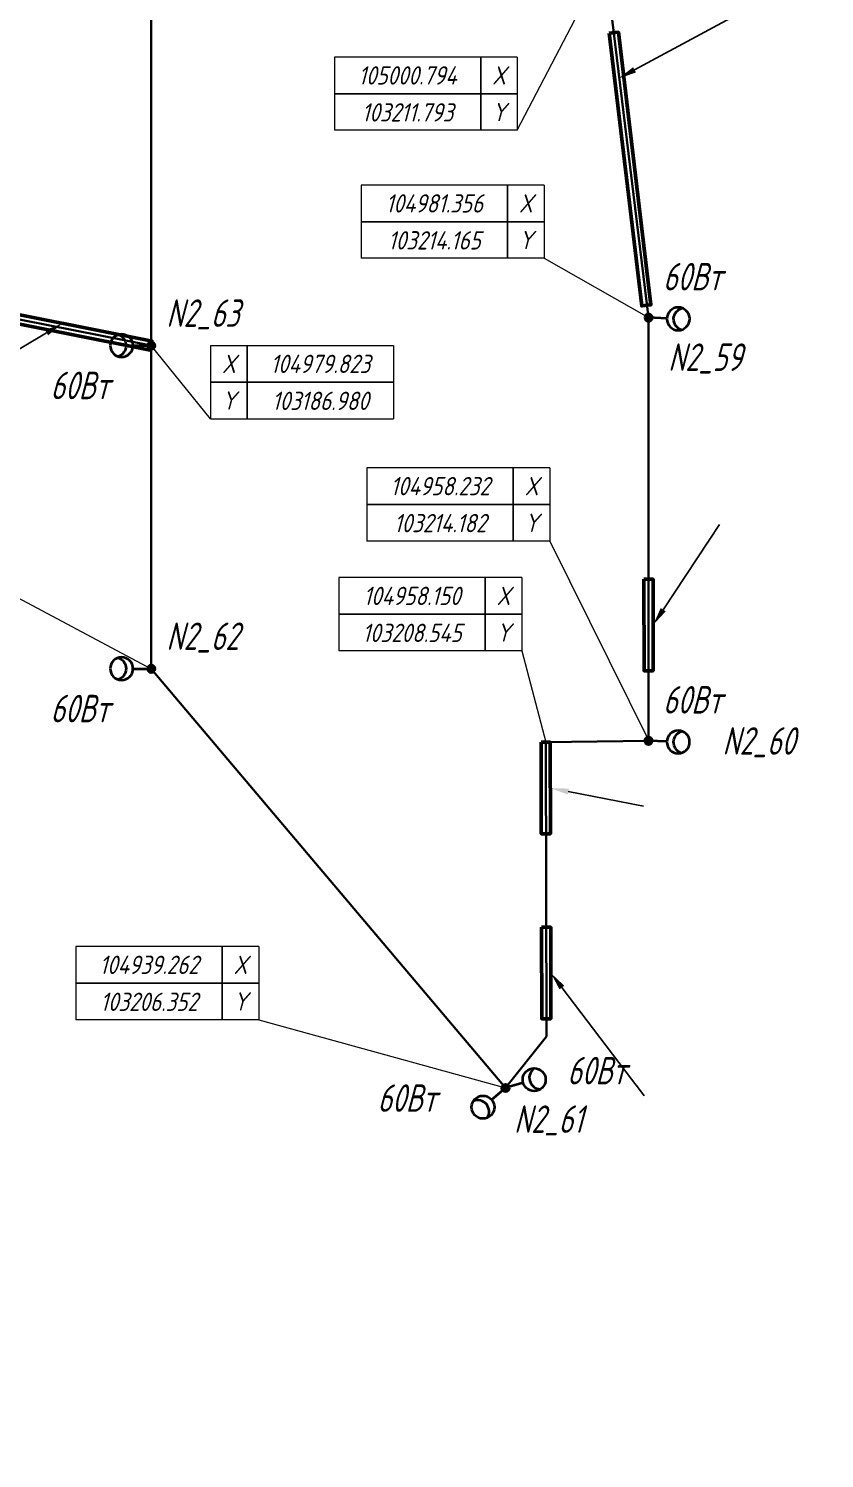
# Model space of a CAD drawing. Header units: millimetres. Extents: x -5263 to 103757798, y 0 to 105184226.
# Drawn here: x 103180273 to 103223780, y 104919023 to 104997147 of the extents above; entities that cross this region are included whole.
import ezdxf
from ezdxf import colors
from ezdxf.entities.mleader import LeaderData, LeaderLine
from ezdxf.enums import TextEntityAlignment as Align
from ezdxf.math import Vec2, Vec3

# ---------------------------------------------------------------- set-up
doc = ezdxf.new("R2010")
doc.units = ezdxf.units.MM
doc.set_wipeout_variables(frame=1)
doc.linetypes.add('CONTINOUS', pattern=[0])
for name, color, linetype, lineweight in [('_ПР_НО', 10, 'Continuous', 30), ('ЭО_Пл_Опора', 10, 'Continuous', 35), ('ЭО_Пл_Опора_Светильники', 10, 'Continuous', 35), ('ЭО_Пл_Светильники', 10, 'Continuous', 25), ('ЭО_Пл_Светильники_Текст', 10, 'Continuous', 20), ('ЭО_Пл_Сеть_Освещения_В земле', 3, 'ID_N', 30), ('ЭО_Пл_Сеть_Освещения_Текст', 10, 'Continuous', 20), ('ЭС_Координата', 7, 'Continuous', 25)]:
    doc.layers.add(name, color=color, linetype=linetype, lineweight=lineweight)
doc.layers.get('0').off()
doc.styles.add('ПБГС', font='simplex.shx', dxfattribs={"width": 0.8, "oblique": 15})
doc.linetypes.add('ID_N', pattern='A,0,3,-3,["N",ПБГС,S=1.2,R=0,X=-1,Y=-0.5],-3,6', length=15)

# ---------------------------------------------------------------- blocks, each defined once
blk = doc.blocks.new('_None')
blk = doc.blocks.new('промежуточная')
h = blk.add_hatch(color=255)
edge = h.paths.add_edge_path()
edge.add_arc((0, 0), 0.833, 0, 360)
at = {"lineweight": 30}
blk.add_circle((0, 0), 0.833, dxfattribs=at)
blk = doc.blocks.new('*U70')
at = {"layer": 'ЭО_Пл_Светильники'}
blk.add_line((0, 2), (0, 0), dxfattribs=at)
at = {"layer": 'ЭО_Пл_Светильники', "linetype": 'ByBlock', "xscale": 250, "yscale": 250, "zscale": 250}
blk.add_blockref('промежуточная', (0, 0), dxfattribs=at)
at = {"style": 'ПБГС', "oblique": 15, "width": 0.7, "flags": 1}
blk.add_attdef('NAME', (0, -6), '', height=3.5, dxfattribs=at)
at = {"layer": 'ЭО_Пл_Светильники_Текст', "style": 'ПБГС', "oblique": 15, "width": 0.7}
blk.add_attdef('N_PYLON', (822, 1028), '', height=1500, dxfattribs=at)
at = {"layer": 'ЭО_Пл_Светильники_Текст', "style": 'ПБГС', "oblique": 15, "width": 0.7, "flags": 1}
for tag, p in [('TYPE', (0, 0)), ('MANUFACTURER', (0, -12)), ('SPECIFICATION_SECTION', (0, -18)), ('POWER', (0, -24)), ('GROUP', (0, -30))]:
    blk.add_attdef(tag, p, '', height=3.5, dxfattribs=at)
blk = doc.blocks.new('*U188')
at = {"layer": 'ЭО_Пл_Светильники'}
blk.add_line((0, 2), (0, 0), dxfattribs=at)
at = {"layer": 'ЭО_Пл_Светильники', "linetype": 'ByBlock', "xscale": 250, "yscale": 250, "zscale": 250}
blk.add_blockref('промежуточная', (0, 0), dxfattribs=at)
at = {"style": 'ПБГС', "oblique": 15, "width": 0.7, "flags": 1}
blk.add_attdef('NAME', (0, -6), '', height=3.5, dxfattribs=at)
at = {"layer": 'ЭО_Пл_Светильники_Текст', "style": 'ПБГС', "oblique": 15, "width": 0.7, "flags": 1}
for tag, p in [('TYPE', (0, 0)), ('MANUFACTURER', (0, -12)), ('SPECIFICATION_SECTION', (0, -18)), ('POWER', (0, -24)), ('GROUP', (0, -30))]:
    blk.add_attdef(tag, p, '', height=3.5, dxfattribs=at)
at = {"layer": 'ЭО_Пл_Светильники_Текст', "style": 'ПБГС', "oblique": 15, "width": 0.7}
blk.add_attdef('N_PYLON', (457, -2451), '', height=1500, dxfattribs=at)
blk = doc.blocks.new('*U69')
at = {"layer": 'ЭО_Пл_Светильники'}
blk.add_line((0, 2), (0, 0), dxfattribs=at)
at = {"layer": 'ЭО_Пл_Светильники', "linetype": 'ByBlock', "xscale": 250, "yscale": 250, "zscale": 250}
blk.add_blockref('промежуточная', (0, 0), dxfattribs=at)
at = {"style": 'ПБГС', "oblique": 15, "width": 0.7, "flags": 1}
blk.add_attdef('NAME', (0, -6), '', height=3.5, dxfattribs=at)
at = {"layer": 'ЭО_Пл_Светильники_Текст', "style": 'ПБГС', "oblique": 15, "width": 0.7, "flags": 1}
for tag, p in [('TYPE', (0, 0)), ('MANUFACTURER', (0, -12)), ('SPECIFICATION_SECTION', (0, -18)), ('POWER', (0, -24)), ('GROUP', (0, -30))]:
    blk.add_attdef(tag, p, '', height=3.5, dxfattribs=at)
at = {"layer": 'ЭО_Пл_Светильники_Текст', "style": 'ПБГС', "oblique": 15, "width": 0.7}
blk.add_attdef('N_PYLON', (4041, -758), '', height=1500, dxfattribs=at)
blk = doc.blocks.new('*U108')
at = {"layer": 'ЭО_Пл_Светильники'}
blk.add_line((0, 2), (0, 0), dxfattribs=at)
at = {"layer": 'ЭО_Пл_Светильники', "linetype": 'ByBlock', "xscale": 250, "yscale": 250, "zscale": 250}
blk.add_blockref('промежуточная', (0, 0), dxfattribs=at)
at = {"style": 'ПБГС', "oblique": 15, "width": 0.7, "flags": 1}
blk.add_attdef('NAME', (0, -6), '', height=3.5, dxfattribs=at)
at = {"layer": 'ЭО_Пл_Светильники_Текст', "style": 'ПБГС', "oblique": 15, "width": 0.7, "flags": 1}
for tag, p in [('TYPE', (0, 0)), ('MANUFACTURER', (0, -12)), ('SPECIFICATION_SECTION', (0, -18)), ('POWER', (0, -24)), ('GROUP', (0, -30))]:
    blk.add_attdef(tag, p, '', height=3.5, dxfattribs=at)
at = {"layer": 'ЭО_Пл_Светильники_Текст', "style": 'ПБГС', "oblique": 15, "width": 0.7}
blk.add_attdef('N_PYLON', (1070, -2909), '', height=1500, dxfattribs=at)
blk = doc.blocks.new('*U137')
at = {"layer": 'ЭО_Пл_Опора_Светильники'}
h = blk.add_hatch(color=256, dxfattribs=at)
h.dxf.hatch_style = 1
h.paths.add_polyline_path([(8, -199, 1), (-8, 199, 1)])
blk.add_line((999, 39), (0, 0), dxfattribs=at)
for centre, radius in [((0, 0), 199), ((1624, 64), 625)]:
    blk.add_circle(centre, radius, dxfattribs=at)
blk.add_arc((1998, 79), 625, 109.71069, 254.79548, dxfattribs=at)
at = {"style": 'ПБГС', "oblique": 15, "width": 0.7, "flags": 1}
for tag, p, height in [('TYPE', (-1704, -2539), 525000), ('NAME', (0, -3506), 875), ('MANUFACTURER', (0, -5006), 875), ('SPECIFICATION_SECTION', (0, -6506), 875), ('GROUP', (0, -9506), 875)]:
    blk.add_attdef(tag, p, '', height=height, dxfattribs=at)
at = {"layer": 'ЭО_Пл_Светильники_Текст', "style": 'ПБГС', "oblique": 15, "width": 0.7}
blk.add_attdef('POWER', (788, -1489), '', height=1500, dxfattribs=at)
blk = doc.blocks.new('*U180')
at = {"layer": 'ЭО_Пл_Опора_Светильники'}
h = blk.add_hatch(color=256, dxfattribs=at)
h.dxf.hatch_style = 1
h.paths.add_polyline_path([(-1, 199, 1), (1, -199, 1)])
blk.add_line((-1000, -3), (0, 0), dxfattribs=at)
for centre, radius in [((-1625, -4), 625), ((0, 0), 199)]:
    blk.add_circle(centre, radius, dxfattribs=at)
blk.add_arc((-2000, -5), 625, 287.60753, 72.69232, dxfattribs=at)
at = {"style": 'ПБГС', "oblique": 15, "width": 0.7, "flags": 1}
for tag, p, height in [('TYPE', (-1704, -2539), 525000), ('NAME', (0, -3506), 875), ('MANUFACTURER', (0, -5006), 875), ('SPECIFICATION_SECTION', (0, -6506), 875), ('GROUP', (0, -9506), 875)]:
    blk.add_attdef(tag, p, '', height=height, dxfattribs=at)
at = {"layer": 'ЭО_Пл_Светильники_Текст', "style": 'ПБГС', "oblique": 15, "width": 0.7}
blk.add_attdef('POWER', (-5512, 2927), '', height=1500, dxfattribs=at)
blk = doc.blocks.new('*U187')
at = {"layer": 'ЭО_Пл_Опора_Светильники'}
h = blk.add_hatch(color=256, dxfattribs=at)
h.dxf.hatch_style = 1
h.paths.add_polyline_path([(-129, 152, 1), (129, -152, 1)])
blk.add_line((-763, -647), (0, 0), dxfattribs=at)
for centre, radius in [((0, 0), 199), ((-1239, -1051), 625)]:
    blk.add_circle(centre, radius, dxfattribs=at)
blk.add_arc((-1526, -1293), 625, 327.74934, 112.83413, dxfattribs=at)
at = {"style": 'ПБГС', "oblique": 15, "width": 0.7, "flags": 1}
for tag, p, height in [('TYPE', (-1704, -2539), 525000), ('NAME', (0, -3506), 875), ('MANUFACTURER', (0, -5006), 875), ('SPECIFICATION_SECTION', (0, -6506), 875), ('GROUP', (0, -9506), 875)]:
    blk.add_attdef(tag, p, '', height=height, dxfattribs=at)
at = {"layer": 'ЭО_Пл_Светильники_Текст', "style": 'ПБГС', "oblique": 15, "width": 0.7}
blk.add_attdef('POWER', (-7007, -1304), '', height=1500, dxfattribs=at)
blk = doc.blocks.new('*U186')
at = {"layer": 'ЭО_Пл_Опора_Светильники'}
h = blk.add_hatch(color=256, dxfattribs=at)
h.dxf.hatch_style = 1
h.paths.add_polyline_path([(56, -191, 1), (-56, 191, 1)])
blk.add_line((960, 279), (0, 0), dxfattribs=at)
for centre, radius in [((1560, 454), 625), ((0, 0), 199)]:
    blk.add_circle(centre, radius, dxfattribs=at)
blk.add_arc((1920, 559), 625, 123.67366, 268.75846, dxfattribs=at)
at = {"style": 'ПБГС', "oblique": 15, "width": 0.7, "flags": 1}
for tag, p, height in [('TYPE', (-1704, -2539), 525000), ('NAME', (0, -3506), 875), ('MANUFACTURER', (0, -5006), 875), ('SPECIFICATION_SECTION', (0, -6506), 875), ('GROUP', (0, -9506), 875)]:
    blk.add_attdef(tag, p, '', height=height, dxfattribs=at)
at = {"layer": 'ЭО_Пл_Светильники_Текст', "style": 'ПБГС', "oblique": 15, "width": 0.7}
blk.add_attdef('POWER', (3367, 197), '', height=1500, dxfattribs=at)
blk = doc.blocks.new('*U464')
blk.add_wipeout([(6.49, -7.99), (6.49, 0.01), (26.49, 0.01), (26.49, -7.99)])
at = {"lineweight": 0}
blk.add_line((6.49, -7.99), (0, 0), dxfattribs=at)
at = {"color": 0, "lineweight": 0, "transparency": 16777216}
for points in [[(6.49, 0.01), (6.49, -7.99), (6.49, -7.99), (6.49, -7.99)], [(6.49, 0.01), (26.49, 0.01)], [(26.49, 0.01), (26.49, -7.99), (26.49, -7.99), (26.49, -7.99)], [(6.49, -7.99), (26.49, -7.99)]]:
    blk.add_lwpolyline(points, dxfattribs=at)
at = {"transparency": 16777216}
for points in [[(10.49, 0.01), (10.49, -7.99)], [(6.49, -3.99), (26.49, -3.99)]]:
    blk.add_lwpolyline(points, dxfattribs=at)
at = {"color": 7, "transparency": 16777216, "char_height": 2, "width": 4, "attachment_point": 5, "style": 'ПБГС'}
for s, insert in [('X', (8.49, -1.99)), ('Y', (8.49, -5.99))]:
    blk.add_mtext(s, dxfattribs=dict(at, insert=insert))
at = {"color": 250, "transparency": 16777216, "style": 'ПБГС', "oblique": 15, "width": 0.8, "flags": 8}
for tag, p in [('КООРДИНАТАY', (18.49, -1.99)), ('КООРДИНАТАX', (18.49, -6.03))]:
    blk.add_attdef(tag, text='', height=2, dxfattribs=at).set_placement(p, align=Align.MIDDLE_CENTER)
blk = doc.blocks.new('*U468')
blk.add_wipeout([(-11.42, 6.48), (-11.42, 14.48), (-31.42, 14.48), (-31.42, 6.48)])
at = {"lineweight": 0}
blk.add_line((-11.42, 6.48), (0, 0), dxfattribs=at)
at = {"color": 0, "lineweight": 0, "transparency": 16777216}
for points in [[(-31.42, 14.48), (-31.42, 6.48), (-31.42, 6.48), (-31.42, 6.48)], [(-11.42, 14.48), (-31.42, 14.48)], [(-11.42, 14.48), (-11.42, 6.48), (-11.42, 6.48), (-11.42, 6.48)], [(-11.42, 6.48), (-31.42, 6.48)]]:
    blk.add_lwpolyline(points, dxfattribs=at)
at = {"transparency": 16777216}
for points in [[(-15.42, 14.48), (-15.42, 6.48)], [(-11.42, 10.48), (-31.42, 10.48)]]:
    blk.add_lwpolyline(points, dxfattribs=at)
at = {"color": 7, "transparency": 16777216, "char_height": 2, "width": 4, "attachment_point": 5, "style": 'ПБГС'}
for s, insert in [('X', (-13.42, 12.48)), ('Y', (-13.42, 8.48))]:
    blk.add_mtext(s, dxfattribs=dict(at, insert=insert))
at = {"color": 250, "transparency": 16777216, "style": 'ПБГС', "oblique": 15, "width": 0.8, "flags": 8}
for tag, p in [('КООРДИНАТАY', (-23.42, 12.48)), ('КООРДИНАТАX', (-23.42, 8.44))]:
    blk.add_attdef(tag, text='', height=2, dxfattribs=at).set_placement(p, align=Align.MIDDLE_CENTER)
blk = doc.blocks.new('*U553')
blk.add_wipeout([(-10.82, 21.83), (-10.82, 29.83), (-30.82, 29.83), (-30.82, 21.83)])
at = {"lineweight": 0}
blk.add_line((-10.82, 21.83), (0, 0), dxfattribs=at)
at = {"color": 0, "lineweight": 0, "transparency": 16777216}
for points in [[(-30.82, 29.83), (-30.82, 21.83), (-30.82, 21.83), (-30.82, 21.83)], [(-10.82, 29.83), (-30.82, 29.83)], [(-10.82, 29.83), (-10.82, 21.83), (-10.82, 21.83), (-10.82, 21.83)], [(-10.82, 21.83), (-30.82, 21.83)]]:
    blk.add_lwpolyline(points, dxfattribs=at)
at = {"transparency": 16777216}
for points in [[(-14.82, 29.83), (-14.82, 21.83)], [(-10.82, 25.83), (-30.82, 25.83)]]:
    blk.add_lwpolyline(points, dxfattribs=at)
at = {"color": 7, "transparency": 16777216, "char_height": 2, "width": 4, "attachment_point": 5, "style": 'ПБГС'}
for s, insert in [('X', (-12.82, 27.83)), ('Y', (-12.82, 23.83))]:
    blk.add_mtext(s, dxfattribs=dict(at, insert=insert))
at = {"color": 250, "transparency": 16777216, "style": 'ПБГС', "oblique": 15, "width": 0.8, "flags": 8}
for tag, p in [('КООРДИНАТАY', (-22.82, 27.83)), ('КООРДИНАТАX', (-22.82, 23.79))]:
    blk.add_attdef(tag, text='', height=2, dxfattribs=at).set_placement(p, align=Align.MIDDLE_CENTER)
blk = doc.blocks.new('*U554')
blk.add_wipeout([(-2.62, 10), (-2.62, 18), (-22.62, 18), (-22.62, 10)])
at = {"lineweight": 0}
blk.add_line((-2.62, 10), (0, 0), dxfattribs=at)
at = {"color": 0, "lineweight": 0, "transparency": 16777216}
for points in [[(-22.62, 18), (-22.62, 10), (-22.62, 10), (-22.62, 10)], [(-2.62, 18), (-22.62, 18)], [(-2.62, 18), (-2.62, 10), (-2.62, 10), (-2.62, 10)], [(-2.62, 10), (-22.62, 10)]]:
    blk.add_lwpolyline(points, dxfattribs=at)
at = {"transparency": 16777216}
for points in [[(-6.62, 18), (-6.62, 10)], [(-2.62, 14), (-22.62, 14)]]:
    blk.add_lwpolyline(points, dxfattribs=at)
at = {"color": 7, "transparency": 16777216, "char_height": 2, "width": 4, "attachment_point": 5, "style": 'ПБГС'}
for s, insert in [('X', (-4.62, 16)), ('Y', (-4.62, 12))]:
    blk.add_mtext(s, dxfattribs=dict(at, insert=insert))
at = {"color": 250, "transparency": 16777216, "style": 'ПБГС', "oblique": 15, "width": 0.8, "flags": 8}
for tag, p in [('КООРДИНАТАY', (-14.62, 16)), ('КООРДИНАТАX', (-14.62, 11.96))]:
    blk.add_attdef(tag, text='', height=2, dxfattribs=at).set_placement(p, align=Align.MIDDLE_CENTER)
blk = doc.blocks.new('*U555')
blk.add_wipeout([(-18.29, 9.73), (-18.29, 17.73), (-38.29, 17.73), (-38.29, 9.73)])
at = {"lineweight": 0}
blk.add_line((-18.29, 9.73), (0, 0), dxfattribs=at)
at = {"color": 0, "lineweight": 0, "transparency": 16777216}
for points in [[(-38.29, 17.73), (-38.29, 9.73), (-38.29, 9.73), (-38.29, 9.73)], [(-18.29, 17.73), (-38.29, 17.73)], [(-18.29, 17.73), (-18.29, 9.73), (-18.29, 9.73), (-18.29, 9.73)], [(-18.29, 9.73), (-38.29, 9.73)]]:
    blk.add_lwpolyline(points, dxfattribs=at)
at = {"transparency": 16777216}
for points in [[(-22.29, 17.73), (-22.29, 9.73)], [(-18.29, 13.73), (-38.29, 13.73)]]:
    blk.add_lwpolyline(points, dxfattribs=at)
at = {"color": 7, "transparency": 16777216, "char_height": 2, "width": 4, "attachment_point": 5, "style": 'ПБГС'}
for s, insert in [('X', (-20.29, 15.73)), ('Y', (-20.29, 11.73))]:
    blk.add_mtext(s, dxfattribs=dict(at, insert=insert))
at = {"color": 250, "transparency": 16777216, "style": 'ПБГС', "oblique": 15, "width": 0.8, "flags": 8}
for tag, p in [('КООРДИНАТАY', (-30.29, 15.73)), ('КООРДИНАТАX', (-30.29, 11.7))]:
    blk.add_attdef(tag, text='', height=2, dxfattribs=at).set_placement(p, align=Align.MIDDLE_CENTER)
blk = doc.blocks.new('*U556')
blk.add_wipeout([(-26.99, 7.46), (-26.99, 15.46), (-46.99, 15.46), (-46.99, 7.46)])
at = {"lineweight": 0}
blk.add_line((-26.99, 7.46), (0, 0), dxfattribs=at)
at = {"color": 0, "lineweight": 0, "transparency": 16777216}
for points in [[(-46.99, 15.46), (-46.99, 7.46), (-46.99, 7.46), (-46.99, 7.46)], [(-26.99, 15.46), (-46.99, 15.46)], [(-26.99, 15.46), (-26.99, 7.46), (-26.99, 7.46), (-26.99, 7.46)], [(-26.99, 7.46), (-46.99, 7.46)]]:
    blk.add_lwpolyline(points, dxfattribs=at)
at = {"transparency": 16777216}
for points in [[(-30.99, 15.46), (-30.99, 7.46)], [(-26.99, 11.46), (-46.99, 11.46)]]:
    blk.add_lwpolyline(points, dxfattribs=at)
at = {"color": 7, "transparency": 16777216, "char_height": 2, "width": 4, "attachment_point": 5, "style": 'ПБГС'}
for s, insert in [('X', (-28.99, 13.46)), ('Y', (-28.99, 9.46))]:
    blk.add_mtext(s, dxfattribs=dict(at, insert=insert))
at = {"color": 250, "transparency": 16777216, "style": 'ПБГС', "oblique": 15, "width": 0.8, "flags": 8}
for tag, p in [('КООРДИНАТАY', (-38.99, 13.46)), ('КООРДИНАТАX', (-38.99, 9.42))]:
    blk.add_attdef(tag, text='', height=2, dxfattribs=at).set_placement(p, align=Align.MIDDLE_CENTER)
blk = doc.blocks.new('*U557')
blk.add_wipeout([(-9.61, -18.41), (-9.61, -10.41), (-29.61, -10.41), (-29.61, -18.41)])
at = {"lineweight": 0}
blk.add_line((-9.61, -18.41), (0, 0), dxfattribs=at)
at = {"color": 0, "lineweight": 0, "transparency": 16777216}
for points in [[(-29.61, -10.41), (-29.61, -18.41), (-29.61, -18.41), (-29.61, -18.41)], [(-9.61, -10.41), (-29.61, -10.41)], [(-9.61, -10.41), (-9.61, -18.41), (-9.61, -18.41), (-9.61, -18.41)], [(-9.61, -18.41), (-29.61, -18.41)]]:
    blk.add_lwpolyline(points, dxfattribs=at)
at = {"transparency": 16777216}
for points in [[(-13.61, -10.41), (-13.61, -18.41)], [(-9.61, -14.41), (-29.61, -14.41)]]:
    blk.add_lwpolyline(points, dxfattribs=at)
at = {"color": 7, "transparency": 16777216, "char_height": 2, "width": 4, "attachment_point": 5, "style": 'ПБГС'}
for s, insert in [('X', (-11.61, -12.41)), ('Y', (-11.61, -16.41))]:
    blk.add_mtext(s, dxfattribs=dict(at, insert=insert))
at = {"color": 250, "transparency": 16777216, "style": 'ПБГС', "oblique": 15, "width": 0.8, "flags": 8}
for tag, p in [('КООРДИНАТАY', (-21.61, -12.41)), ('КООРДИНАТАX', (-21.61, -16.45))]:
    blk.add_attdef(tag, text='', height=2, dxfattribs=at).set_placement(p, align=Align.MIDDLE_CENTER)
blk = doc.blocks.new('*U578')
at = {"color": 0, "linetype": 'ByBlock', "lineweight": -2}
blk.add_lwpolyline([(-0.248, -0.03), (1.528, -14.924), (2.024, -14.865), (0.248, 0.03)], close=True, dxfattribs=at)
blk = doc.blocks.new('*U575')
at = {"color": 0, "linetype": 'ByBlock', "lineweight": -2}
blk.add_lwpolyline([(-0.25, 0), (-0.246, -5), (0.254, -5), (0.25, 0)], close=True, dxfattribs=at)
blk = doc.blocks.new('*U579')
at = {"color": 0, "linetype": 'ByBlock', "lineweight": -2}
blk.add_lwpolyline([(-0.049, -0.245), (9.761, -2.186), (9.858, -1.695), (0.049, 0.245)], close=True, dxfattribs=at)

msp = doc.modelspace()

# ---------------------------------------------------------------- linework, layer by layer
at = {"layer": 'ЭО_Пл_Сеть_Освещения_В земле'}
for points in [[(103214165, 104981353), (103211793, 105000794), (103214167, 105004553), (103214169, 105028553), (103214136, 105030644), (103210440, 105035278), (103210482, 105048745), (103210548, 105051717), (103214171, 105052527), (103214172, 105071870), (103212702, 105074502)], [(103186980, 105054820), (103186980, 104962169)], [(103186980, 104979823), (103177166, 104981765), (103173696, 104981624), (103171374, 104981629)], [(103206352, 104939262), (103208583, 104942082), (103208545, 104958150), (103214163, 104958236), (103214165, 104981353)], [(103186980, 104962169), (103206352, 104939265)]]:
    msp.add_lwpolyline(points, dxfattribs=at)

# ---------------------------------------------------------------- block references
at = {"layer": '_ПР_НО', "color": 5, "linetype": 'CONTINOUS', "lineweight": 50, "xscale": 1000, "yscale": 1000, "zscale": 1000, "rotation": 359.9961694606591}
msp.add_blockref('*U575', (103208569, 104948045), dxfattribs=at)
at = {"layer": 'ЭО_Пл_Опора'}
for name, p, values in [('*U70', (103186980, 104979823), {'N_PYLON': 'N2_63'}), ('*U108', (103214165, 104981353), {'N_PYLON': 'N2_59'}), ('*U70', (103186980, 104962169), {'N_PYLON': 'N2_62'}), ('*U69', (103214163, 104958233), {'N_PYLON': 'N2_60'}), ('*U188', (103206352, 104939262), {'N_PYLON': 'N2_61'})]:
    msp.add_blockref(name, p, dxfattribs=at).add_auto_attribs(values)
at = {"layer": 'ЭО_Пл_Светильники'}
ref = msp.add_blockref('*U137', (103214165, 104981353), dxfattribs=dict(at, xscale=-1, rotation=180))
ref.add_attrib('POWER', '60Вт', (103214953, 104982842), dxfattribs={"layer": 'ЭО_Пл_Светильники_Текст', "height": 1500, "style": 'ПБГС', "oblique": 15, "width": 0.7})
ref = msp.add_blockref('*U180', (103186980, 104979825), dxfattribs=dict(at, xscale=-1, rotation=180))
ref.add_attrib('POWER', '60Вт', (103181467, 104976899), dxfattribs={"layer": 'ЭО_Пл_Светильники_Текст', "height": 1500, "style": 'ПБГС', "oblique": 15, "width": 0.7})
ref = msp.add_blockref('*U180', (103186980, 104962171), dxfattribs=dict(at, xscale=-1, rotation=180))
ref.add_attrib('POWER', '60Вт', (103181467, 104959245), dxfattribs={"layer": 'ЭО_Пл_Светильники_Текст', "height": 1500, "style": 'ПБГС', "oblique": 15, "width": 0.7})
ref = msp.add_blockref('*U137', (103214163, 104958233), dxfattribs=dict(at, xscale=-1, rotation=180))
ref.add_attrib('POWER', '60Вт', (103214952, 104959722), dxfattribs={"layer": 'ЭО_Пл_Светильники_Текст', "height": 1500, "style": 'ПБГС', "oblique": 15, "width": 0.7})
for name in ['*U186', '*U187']:
    msp.add_blockref(name, (103206352, 104939265), dxfattribs=at).add_auto_attribs({'POWER': '60Вт'})

# ---------------------------------------------------------------- leaders
at = {"layer": 'ЭО_Пл_Сеть_Освещения_Текст'}
ml = msp.add_multileader_mtext('Standard', dxfattribs=at)
ml.set_content('Условные обозначения:', color=256, style='ПБГС')
ml.set_leader_properties(color=256, linetype='ByLayer', lineweight=-1)
ml.set_arrow_properties(name='NONE')
ml.build(insert=Vec2(0, 0))
ml.multileader.update_dxf_attribs({"text_left_attachment_type": 6, "text_right_attachment_type": 6, "dogleg_length": 0.5, "arrow_head_size": 2000, "scale": 500})
ctx = ml.context
ctx.base_point, ctx.scale, ctx.char_height, ctx.arrow_head_size, ctx.landing_gap_size, ctx.plane_origin = Vec3(103721923, 105117157), 500, 1250, 2000, 1000, Vec3(103717280, 105121639)
ctx.left_attachment, ctx.right_attachment = 6, 6
notes = []
notes.append((ctx, [(0, (0, 0, 0), (0, 0), (1, 0), 1, [])]))
ctx.mtext.insert, ctx.mtext.rotation, ctx.mtext.flow_direction = Vec3(103722923, 105118657), 6.283185, 5
ml = msp.add_multileader_mtext('Standard', dxfattribs=at)
ml.set_content('Проектируемая опора н.о. ОГККВ-7,5/ОГКС-7,5', color=256, style='ПБГС')
ml.set_leader_properties(color=256, linetype='ByLayer', lineweight=-1)
ml.set_arrow_properties(name='NONE')
ml.build(insert=Vec2(0, 0))
ml.multileader.update_dxf_attribs({"text_left_attachment_type": 6, "text_right_attachment_type": 6, "dogleg_length": 0.5, "arrow_head_size": 2000, "scale": 500})
ctx = ml.context
ctx.base_point, ctx.scale, ctx.char_height, ctx.arrow_head_size, ctx.landing_gap_size, ctx.plane_origin = Vec3(103725173, 105113213), 500, 1250, 2000, 1000, Vec3(103726179, 105116515)
ctx.left_attachment, ctx.right_attachment = 6, 6
notes.append((ctx, [(0, (0, 0, 0), (0, 0), (1, 0), 1, [])]))
ctx.mtext.insert, ctx.mtext.flow_direction = Vec3(103726173, 105114879), 5
ml = msp.add_multileader_mtext('Standard', dxfattribs=at)
ml.set_content('Проектируемая опора н.о. ОГК-4', color=256, style='ПБГС')
ml.set_leader_properties(color=256, linetype='ByLayer', lineweight=-1)
ml.set_arrow_properties(name='NONE')
ml.build(insert=Vec2(0, 0))
ml.multileader.update_dxf_attribs({"text_left_attachment_type": 6, "text_right_attachment_type": 6, "dogleg_length": 0.5, "arrow_head_size": 2000, "scale": 500})
ctx = ml.context
ctx.base_point, ctx.scale, ctx.char_height, ctx.arrow_head_size, ctx.landing_gap_size, ctx.plane_origin = Vec3(103725088, 105109558), 500, 1250, 2000, 1000, Vec3(103726094, 105112860)
ctx.left_attachment, ctx.right_attachment = 6, 6
notes.append((ctx, [(0, (0, 0, 0), (0, 0), (1, 0), 1, [])]))
ctx.mtext.insert, ctx.mtext.flow_direction = Vec3(103726088, 105111224), 5
ml = msp.add_multileader_mtext('Standard', dxfattribs=at)
ml.set_content('Проектируемый cветильник GALAD Волна LED Мини   ', color=256, style='ПБГС')
ml.set_leader_properties(color=256, linetype='ByLayer', lineweight=-1)
ml.set_arrow_properties(name='NONE')
ml.build(insert=Vec2(0, 0))
ml.multileader.update_dxf_attribs({"text_left_attachment_type": 6, "text_right_attachment_type": 6, "dogleg_length": 0.5, "arrow_head_size": 2000, "scale": 500})
ctx = ml.context
ctx.base_point, ctx.scale, ctx.char_height, ctx.arrow_head_size, ctx.landing_gap_size, ctx.plane_origin = Vec3(103721068, 105105564), 500, 1250, 2000, 1000, Vec3(103717217, 105108867)
ctx.left_attachment, ctx.right_attachment = 6, 6
notes.append((ctx, [(0, (0, 0, 0), (0, 0), (1, 0), 1, [])]))
ctx.mtext.insert, ctx.mtext.rotation, ctx.mtext.flow_direction = Vec3(103722068, 105107231), 6.283185, 5
ml = msp.add_multileader_mtext('Standard', dxfattribs=at)
ml.set_content('Проектируемый пункт питания/пункт учета', color=256, style='ПБГС')
ml.set_leader_properties(color=256, linetype='ByLayer', lineweight=-1)
ml.set_arrow_properties(name='NONE')
ml.build(insert=Vec2(0, 0))
ml.multileader.update_dxf_attribs({"text_left_attachment_type": 6, "text_right_attachment_type": 6, "dogleg_length": 0.5, "arrow_head_size": 2000, "scale": 500})
ctx = ml.context
ctx.base_point, ctx.scale, ctx.char_height, ctx.arrow_head_size, ctx.landing_gap_size, ctx.plane_origin = Vec3(103721068, 105102643), 500, 1250, 2000, 1000, Vec3(103717217, 105105945)
ctx.left_attachment, ctx.right_attachment = 6, 6
notes.append((ctx, [(0, (0, 0, 0), (0, 0), (1, 0), 1, [])]))
ctx.mtext.insert, ctx.mtext.rotation, ctx.mtext.flow_direction = Vec3(103722068, 105104309), 6.283185, 5
ml = msp.add_multileader_mtext('Standard', dxfattribs=at)
ml.set_content('Кабель в земле', color=256, style='ПБГС')
ml.set_leader_properties(color=256, linetype='ByLayer', lineweight=-1)
ml.set_arrow_properties(name='NONE')
ml.build(insert=Vec2(0, 0))
ml.multileader.update_dxf_attribs({"text_left_attachment_type": 6, "text_right_attachment_type": 6, "dogleg_length": 0.5, "arrow_head_size": 2000, "scale": 500})
ctx = ml.context
ctx.base_point, ctx.scale, ctx.char_height, ctx.arrow_head_size, ctx.landing_gap_size, ctx.plane_origin = Vec3(103721068, 105099665), 500, 1250, 2000, 1000, Vec3(103717217, 105102801)
ctx.left_attachment, ctx.right_attachment = 6, 6
notes.append((ctx, [(0, (0, 0, 0), (0, 0), (1, 0), 1, [])]))
ctx.mtext.insert, ctx.mtext.rotation, ctx.mtext.flow_direction = Vec3(103722068, 105101165), 6.283185, 5
ml = msp.add_multileader_mtext('Standard', dxfattribs=at)
ml.set_content('Кабель по воздуху', color=256, style='ПБГС')
ml.set_leader_properties(color=256, linetype='ByLayer', lineweight=-1)
ml.set_arrow_properties(name='NONE')
ml.build(insert=Vec2(0, 0))
ml.multileader.update_dxf_attribs({"text_left_attachment_type": 6, "text_right_attachment_type": 6, "dogleg_length": 0.5, "arrow_head_size": 2000, "scale": 500})
ctx = ml.context
ctx.base_point, ctx.scale, ctx.char_height, ctx.arrow_head_size, ctx.landing_gap_size, ctx.plane_origin = Vec3(103721142, 105096376), 500, 1250, 2000, 1000, Vec3(103717290, 105099679)
ctx.left_attachment, ctx.right_attachment = 6, 6
notes.append((ctx, [(0, (0, 0, 0), (0, 0), (1, 0), 1, [])]))
ctx.mtext.insert, ctx.mtext.rotation, ctx.mtext.flow_direction = Vec3(103722142, 105098043), 6.283185, 5
for ctx, leaders in notes:
    for number, flags, end, landing, length, lines in leaders:
        leader = LeaderData()
        leader.index, (leader.has_last_leader_line, leader.has_dogleg_vector, leader.attachment_direction) = number, flags
        leader.last_leader_point, leader.dogleg_vector, leader.dogleg_length = Vec3(end), Vec3(landing), length
        for number, points, colour, breaks in lines:
            line = LeaderLine()
            line.index, line.vertices, line.color, line.breaks = number, Vec3.list(points), colors.encode_raw_color(colour), breaks
            leader.lines.append(line)
        ctx.leaders.append(leader)

# ---------------------------------------------------------------- next in the draw order: block references
at = {"layer": 'ЭС_Координата', "lineweight": 70, "xscale": 500, "yscale": 500, "zscale": 500}
for name, p, values in [('*U557', (103211793, 105000794), {'КООРДИНАТАX': '103211.793', 'КООРДИНАТАY': '105000.794'}), ('*U468', (103214165, 104981356), {'КООРДИНАТАX': '103214.165', 'КООРДИНАТАY': '104981.356'}), ('*U464', (103186980, 104979823), {'КООРДИНАТАX': '103186.980', 'КООРДИНАТАY': '104979.823'}), ('*U553', (103214182, 104958232), {'КООРДИНАТАX': '103214.182', 'КООРДИНАТАY': '104958.232'}), ('*U555', (103186980, 104962169), {'КООРДИНАТАX': '103186.980', 'КООРДИНАТАY': '104962.169'}), ('*U556', (103206352, 104939262), {'КООРДИНАТАX': '103206.352', 'КООРДИНАТАY': '104939.262'})]:
    msp.add_blockref(name, p, dxfattribs=at).add_auto_attribs(values)

# ---------------------------------------------------------------- next in the draw order: leaders
at = {"layer": 'ЭС_Координата', "lineweight": 25}
ml = msp.add_multileader_mtext('Standard', dxfattribs=at)
ml.set_content('', color=256, style='ПБГС')
ml.set_leader_properties()
ml.build(insert=Vec2(0, 0))
ml.multileader.update_dxf_attribs({"has_dogleg": 0, "has_text_frame": 1, "text_left_attachment_type": 0, "text_right_attachment_type": 0, "dogleg_length": 0, "arrow_head_size": 1000})
ctx = ml.context
ctx.base_point, ctx.char_height, ctx.arrow_head_size, ctx.landing_gap_size, ctx.plane_origin, ctx.plane_x_axis, ctx.plane_y_axis = Vec3(103213934, 104938842), 1200, 1000, 0, Vec3(103026298, 104965759), Vec3(1, -0.000067), Vec3(0.000067, 1)
ctx.left_attachment, ctx.right_attachment = 0, 0
notes = []
notes.append((ctx, [(0, (1, 1, 0), (103213934, 104938842), (1, -0.000067), 0, [(0, [(103208821, 104945546)], 0, [])])]))
ctx.mtext.insert, ctx.mtext.text_direction, ctx.mtext.rotation = Vec3(103213934, 104938842), Vec3(1, -0.000067), 6.283118
ctx.mtext.has_bg_fill, ctx.mtext.bg_color, ctx.mtext.bg_scale_factor, ctx.mtext.bg_transparency, ctx.mtext.use_window_bg_color = 1, -1027028792, 1.5, 0, 1
for ctx, leaders in notes:
    for number, flags, end, landing, length, lines in leaders:
        leader = LeaderData()
        leader.index, (leader.has_last_leader_line, leader.has_dogleg_vector, leader.attachment_direction) = number, flags
        leader.last_leader_point, leader.dogleg_vector, leader.dogleg_length = Vec3(end), Vec3(landing), length
        for number, points, colour, breaks in lines:
            line = LeaderLine()
            line.index, line.vertices, line.color, line.breaks = number, Vec3.list(points), colors.encode_raw_color(colour), breaks
            leader.lines.append(line)
        ctx.leaders.append(leader)

# ---------------------------------------------------------------- next in the draw order: block references
at = {"layer": '_ПР_НО', "color": 5, "linetype": 'CONTINOUS', "lineweight": 50, "xscale": 1000, "yscale": 1000, "zscale": 1000, "rotation": 359.9961694606591}
for name, p in [('*U578', (103212268, 104996919)), ('*U579', (103177166, 104981765)), ('*U575', (103214164, 104967062))]:
    msp.add_blockref(name, p, dxfattribs=at)
at = {"layer": 'ЭС_Координата', "lineweight": 70, "xscale": 500, "yscale": 500, "zscale": 500}
msp.add_blockref('*U554', (103208545, 104958150), dxfattribs=at).add_auto_attribs({'КООРДИНАТАX': '103208.545', 'КООРДИНАТАY': '104958.150'})

# ---------------------------------------------------------------- next in the draw order: block references
at = {"layer": '_ПР_НО', "color": 5, "linetype": 'CONTINOUS', "lineweight": 50, "xscale": 1000, "yscale": 1000, "zscale": 1000, "rotation": 359.9961694606591}
msp.add_blockref('*U575', (103208545, 104958150), dxfattribs=at)

# ---------------------------------------------------------------- next in the draw order: leaders
at = {"layer": 'ЭС_Координата', "lineweight": 25}
ml = msp.add_multileader_mtext('Standard', dxfattribs=at)
ml.set_content('', color=256, style='ПБГС')
ml.set_leader_properties()
ml.build(insert=Vec2(0, 0))
ml.multileader.update_dxf_attribs({"has_dogleg": 0, "has_text_frame": 1, "text_left_attachment_type": 0, "text_right_attachment_type": 0, "dogleg_length": 0, "arrow_head_size": 1000})
ctx = ml.context
ctx.base_point, ctx.char_height, ctx.arrow_head_size, ctx.landing_gap_size, ctx.plane_origin, ctx.plane_x_axis, ctx.plane_y_axis = Vec3(103224174, 105000698), 1200, 1000, 0, Vec3(103029997, 105014633), Vec3(1, -0.000067), Vec3(0.000067, 1)
ctx.left_attachment, ctx.right_attachment = 0, 0
notes = []
notes.append((ctx, [(0, (1, 1, 0), (103224174, 105000698), (1, -0.000067), 0, [(0, [(103212520, 104994419)], 0, [])])]))
ctx.mtext.insert, ctx.mtext.text_direction, ctx.mtext.rotation = Vec3(103224174, 105000698), Vec3(1, -0.000067), 6.283118
ctx.mtext.has_bg_fill, ctx.mtext.bg_color, ctx.mtext.bg_scale_factor, ctx.mtext.bg_transparency, ctx.mtext.use_window_bg_color = 1, -1027028792, 1.5, 0, 1
ml = msp.add_multileader_mtext('Standard', dxfattribs=at)
ml.set_content('', color=256, style='ПБГС')
ml.set_leader_properties()
ml.build(insert=Vec2(0, 0))
ml.multileader.update_dxf_attribs({"has_dogleg": 0, "has_text_frame": 1, "text_left_attachment_type": 0, "text_right_attachment_type": 0, "dogleg_length": 0, "arrow_head_size": 1000})
ctx = ml.context
ctx.base_point, ctx.char_height, ctx.arrow_head_size, ctx.landing_gap_size, ctx.plane_origin, ctx.plane_x_axis, ctx.plane_y_axis = Vec3(103143680, 104970230), 1200, 1000, 0, Vec3(102979903, 105016764), Vec3(1, -0.000067), Vec3(0.000067, 1)
ctx.left_attachment, ctx.right_attachment = 0, 0
notes.append((ctx, [(1, (1, 1, 0), (103163880, 104970229), (-1, 0.000067), 0, [(0, [(103182119, 104981039)], 0, [])])]))
ctx.mtext.insert, ctx.mtext.text_direction, ctx.mtext.rotation = Vec3(103143680, 104970230), Vec3(1, -0.000067), 6.283118
ctx.mtext.has_bg_fill, ctx.mtext.bg_color, ctx.mtext.bg_scale_factor, ctx.mtext.bg_transparency, ctx.mtext.use_window_bg_color = 1, -1027028792, 1.5, 0, 1
ml = msp.add_multileader_mtext('Standard', dxfattribs=at)
ml.set_content('', color=256, style='ПБГС')
ml.set_leader_properties()
ml.build(insert=Vec2(0, 0))
ml.multileader.update_dxf_attribs({"has_dogleg": 0, "has_text_frame": 1, "text_left_attachment_type": 0, "text_right_attachment_type": 0, "dogleg_length": 0, "arrow_head_size": 1000})
ctx = ml.context
ctx.base_point, ctx.char_height, ctx.arrow_head_size, ctx.landing_gap_size, ctx.plane_origin, ctx.plane_x_axis, ctx.plane_y_axis = Vec3(103218050, 104970057), 1200, 1000, 0, Vec3(103031893, 104984775), Vec3(1, -0.000067), Vec3(0.000067, 1)
ctx.left_attachment, ctx.right_attachment = 0, 0
notes.append((ctx, [(0, (1, 1, 0), (103218050, 104970057), (1, -0.000067), 0, [(0, [(103214416, 104964562)], 0, [])])]))
ctx.mtext.insert, ctx.mtext.text_direction, ctx.mtext.rotation = Vec3(103218050, 104970057), Vec3(1, -0.000067), 6.283118
ctx.mtext.has_bg_fill, ctx.mtext.bg_color, ctx.mtext.bg_scale_factor, ctx.mtext.bg_transparency, ctx.mtext.use_window_bg_color = 1, -1027028792, 1.5, 0, 1
for ctx, leaders in notes:
    for number, flags, end, landing, length, lines in leaders:
        leader = LeaderData()
        leader.index, (leader.has_last_leader_line, leader.has_dogleg_vector, leader.attachment_direction) = number, flags
        leader.last_leader_point, leader.dogleg_vector, leader.dogleg_length = Vec3(end), Vec3(landing), length
        for number, points, colour, breaks in lines:
            line = LeaderLine()
            line.index, line.vertices, line.color, line.breaks = number, Vec3.list(points), colors.encode_raw_color(colour), breaks
            leader.lines.append(line)
        ctx.leaders.append(leader)

# ---------------------------------------------------------------- next in the draw order: leaders
ml = msp.add_multileader_mtext('Standard', dxfattribs=at)
ml.set_content('', color=256, style='ПБГС')
ml.set_leader_properties()
ml.build(insert=Vec2(0, 0))
ml.multileader.update_dxf_attribs({"has_dogleg": 0, "has_text_frame": 1, "text_left_attachment_type": 0, "text_right_attachment_type": 0, "dogleg_length": 0, "arrow_head_size": 1000})
ctx = ml.context
ctx.base_point, ctx.char_height, ctx.arrow_head_size, ctx.landing_gap_size, ctx.plane_origin, ctx.plane_x_axis, ctx.plane_y_axis = Vec3(103213898, 104954658), 1200, 1000, 0, Vec3(103026275, 104975864), Vec3(1, -0.000067), Vec3(0.000067, 1)
ctx.left_attachment, ctx.right_attachment = 0, 0
notes = []
notes.append((ctx, [(0, (1, 1, 0), (103213898, 104954658), (1, -0.000067), 0, [(0, [(103208797, 104955650)], 0, [])])]))
ctx.mtext.insert, ctx.mtext.text_direction, ctx.mtext.rotation = Vec3(103213898, 104954658), Vec3(1, -0.000067), 6.283118
ctx.mtext.has_bg_fill, ctx.mtext.bg_color, ctx.mtext.bg_scale_factor, ctx.mtext.bg_transparency, ctx.mtext.use_window_bg_color = 1, -1027028792, 1.5, 0, 1
for ctx, leaders in notes:
    for number, flags, end, landing, length, lines in leaders:
        leader = LeaderData()
        leader.index, (leader.has_last_leader_line, leader.has_dogleg_vector, leader.attachment_direction) = number, flags
        leader.last_leader_point, leader.dogleg_vector, leader.dogleg_length = Vec3(end), Vec3(landing), length
        for number, points, colour, breaks in lines:
            line = LeaderLine()
            line.index, line.vertices, line.color, line.breaks = number, Vec3.list(points), colors.encode_raw_color(colour), breaks
            leader.lines.append(line)
        ctx.leaders.append(leader)

doc.saveas('drawing.dxf')
